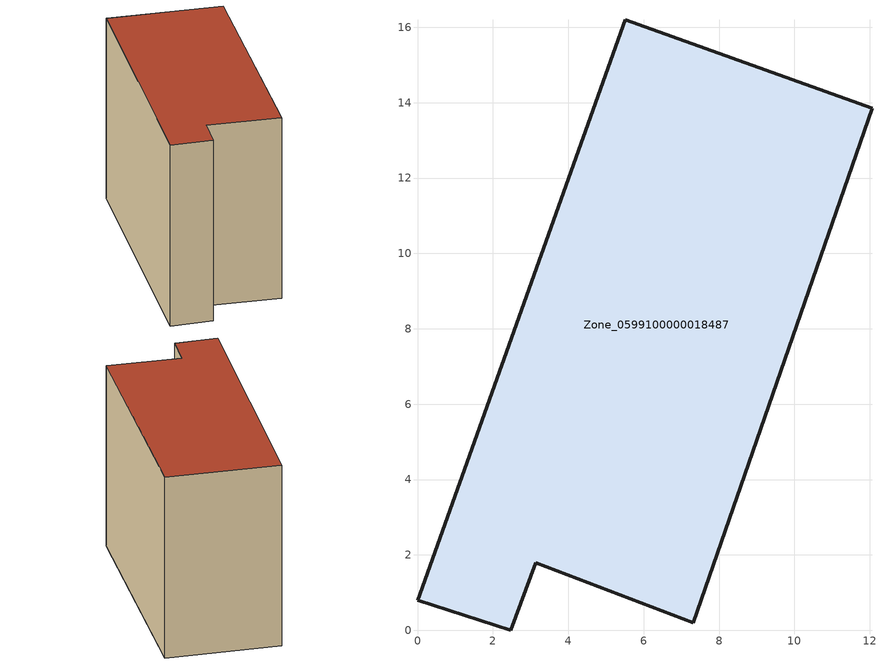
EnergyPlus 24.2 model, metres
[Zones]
Zone_0599100000018487
 floor ground (C_G): 5.51,16.2 12.06,13.85 7.31,0.2 3.14,1.8 2.48,0 0,0.8 z0
 wall outside (C_F): 12.06,13.85 5.51,16.2 0,0.8 2.48,0 3.14,1.8 7.31,0.2 12.06,13.85 z0:11.8
 roof outside (C_R): 5.51,16.2 0,0.8 2.48,0 3.14,1.8 7.31,0.2 12.06,13.85 z11.8
[BUILDING]
Pand.0599100000018487: North Axis=0; Terrain=City; Loads Convergence Tolerance Value=0.04; Temperature Convergence Tolerance Value=0.4; Solar Distribution=FullExterior; Maximum Number of Warmup Days=25; Minimum Number of Warmup Days=1
[Site:Location]
Rotterdam.The.Hague.AP_ZH_NLD Design_Conditions: Latitude=51.96; Longitude=4.45; Time Zone=1; Elevation=-4.5
[SITE:GROUNDTEMPERATURE:BUILDINGSURFACE]
18, 18, 18, 18, 18, 18, 18, 18, 18, 18, 18, 18
[MATERIAL] Thermal Absorptance=0.9; Solar Absorptance=0.7; Visible Absorptance=0.7
Name | Roughness | Thickness | Conductivity | Density | Specific Heat
G.TI.1946 | MediumSmooth | 0.15 | 1 | 540 | 1210
F.TI.1946 | Rough | 0.3 | 0.857143 | 1920 | 840
R.TI.1946 | MediumRough | 0.2 | 0.1 | 1500 | 1000
[CONSTRUCTION]
C_G: G.TI.1946
C_F: F.TI.1946
C_R: R.TI.1946
[ZONE]
Zone_0599100000018487: Type=1; Multiplier=1; Ceiling Height=Autocalculate; Volume=Autocalculate; Floor Area=autocalculate; Part of Total Floor Area=Yes
[ZONEINFILTRATION:DESIGNFLOWRATE]
Infil_Zone_0599100000018487: Zone or ZoneList or Space or SpaceList=Zone_0599100000018487; Schedule=AlwaysOn; Design Flow Rate Calculation Method=Flow/Area; Flow Rate per Floor Area=0.003; Constant Term Coefficient=1; Temperature Term Coefficient=0; Velocity Term Coefficient=0; Velocity Squared Term Coefficient=0
[HVACTEMPLATE:ZONE:IDEALLOADSAIRSYSTEM]
Zone_0599100000018487: Maximum Heating Supply Air Temperature=50; Minimum Cooling Supply Air Temperature=13; Maximum Heating Supply Air Humidity Ratio=0.0156; Minimum Cooling Supply Air Humidity Ratio=0.0077; Heating Limit=NoLimit; Cooling Limit=NoLimit; Dehumidification Control Type=ConstantSensibleHeatRatio; Cooling Sensible Heat Ratio=0.7; Dehumidification Setpoint=60; Humidification Control Type=None; Humidification Setpoint=30; Outdoor Air Method=None; Outdoor Air Flow Rate per Person=0.00944; Outdoor Air Flow Rate per Zone Floor Area=0; Outdoor Air Flow Rate per Zone=0; Demand Controlled Ventilation Type=None; Outdoor Air Economizer Type=NoEconomizer; Heat Recovery Type=None; Sensible Heat Recovery Effectiveness=0.7; Latent Heat Recovery Effectiveness=0.65
[ZONECONTROL:THERMOSTAT]
ThermostatControl_Zone_0599100000018487: Zone or ZoneList=Zone_0599100000018487; Control Type Schedule=DualSetpointControlType; Control 1=Thermostat_Zone_0599100000018487; Temperature Difference Between Cutout And Setpoint=0
[THERMOSTATSETPOINT:DUALSETPOINT]
Thermostat_Zone_0599100000018487: Heating Setpoint Temperature Schedule=HeatingSetpoint_Zone_0599100000018487; Cooling Setpoint Temperature Schedule=CoolingSetpoint_Zone_0599100000018487
[SCHEDULE:COMPACT]
HeatingSetpoint_Zone_0599100000018487: Through: 12/31, For: AllDays, Until: 24:00, 21
CoolingSetpoint_Zone_0599100000018487: Through: 12/31, For: AllDays, Until: 24:00, 24
DualSetpointControlType: Through: 12/31, For: AllDays, Until: 24:00, 4
AlwaysOn: Through: 12/31, For: AllDays, Until: 24:00, 1
